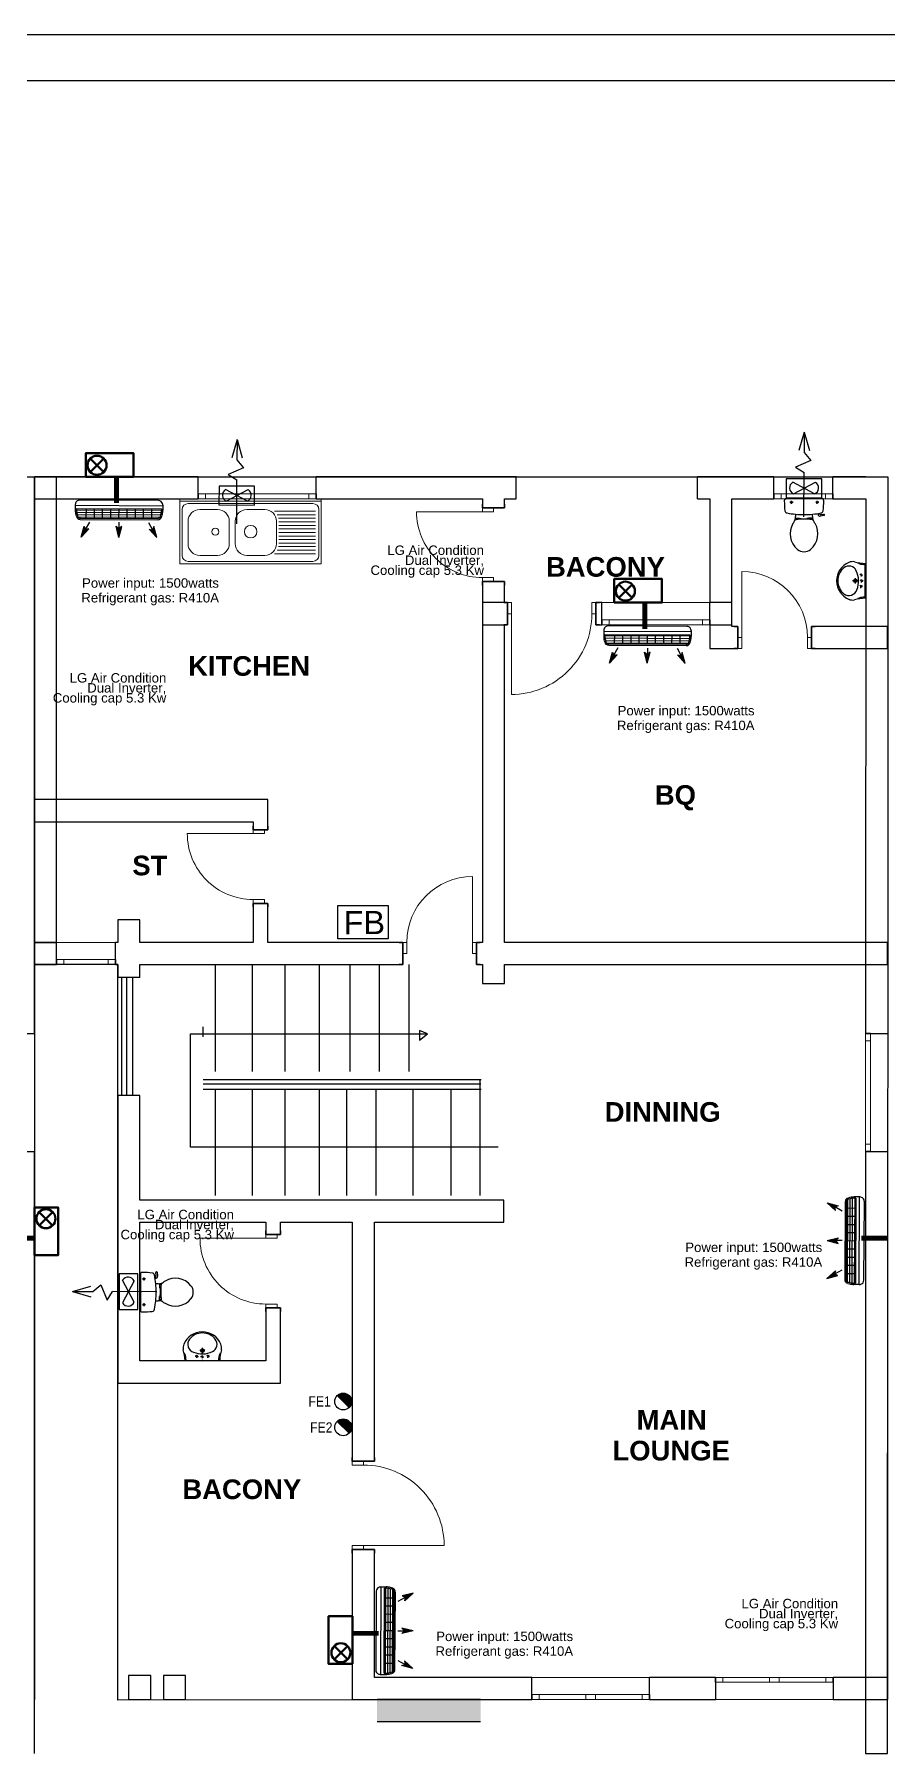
# Model space of a CAD drawing. Header units: inches. Extents: x 23 to 2032867, y 13 to 664695.
# Drawn here: x 621983 to 630670, y 496199 to 513706 of the extents above; entities that cross this region are included whole.
import ezdxf
from ezdxf.enums import TextEntityAlignment as Align

# ---------------------------------------------------------------- set-up
doc = ezdxf.new("R2010")
doc.units = ezdxf.units.IN
doc.header["$MEASUREMENT"] = 0
doc.linetypes.add('DASHED1', pattern=[1, 0.3, -0.4, 0.3])
doc.linetypes.add('Hidden Line', pattern=[391.222223, 282.222223, -109])
for name, color, linetype in [('08-DRAINAGE', 5, 'Continuous'), ('FIRE', 1, 'Continuous'), ('Hvactext', 7, 'Continuous'), ('LIAB', 8, 'Continuous'), ('PLOTYR', 15, 'Continuous')]:
    doc.layers.add(name, color=color, linetype=linetype)
for name, color, linetype, lineweight in [('0Railings', 1, 'Continuous', 18), ('AC', 9, 'Continuous', 15), ('ARCHICAD Doors_Pen_No__27', 7, 'Continuous', 35), ('ARCHICAD Windows_Pen_No__27', 7, 'Continuous', 35), ('BOLD', 7, 'Continuous', 50), ('Building', 8, 'Continuous', 18), ('HWS', 1, 'Continuous', 30), ('new light fittings', 6, 'Continuous', 20), ('SOAK WAWAY', 1, 'Continuous', 30), ('Structural - Bearing_Pen_No__27', 7, 'Continuous', 35)]:
    doc.layers.add(name, color=color, linetype=linetype, lineweight=lineweight)
for name, color, linetype, lineweight, true_color in [('2D Drafting - General_Pen_No__62', 7, 'Continuous', 20, 0xaaaaaa), ('2D Drafting - General_Pen_No__82', 7, 'Continuous', 20, 0xaaaaaa), ('Annotation - Text_Pen_No__86', 7, 'Continuous', 20, 0x5555ff), ('ARCHICAD Doors_Pen_No__23', 7, 'Continuous', 20, 0xff6600), ('ARCHICAD Doors_Pen_No__3', 7, 'Continuous', 18, 0xff6600), ('ARCHICAD Windows_Pen_No__23', 7, 'Continuous', 20, 0xff6600), ('ARCHICAD Windows_Pen_No__3', 7, 'Continuous', 18, 0xff6600), ('Structural - Bearing_Pen_No__160', 7, 'Continuous', 20, 0xb4a35c), ('Structural - Bearing_Pen_No__89', 7, 'Continuous', 20, 0x71cebe)]:
    doc.layers.add(name, color=color, linetype=linetype, lineweight=lineweight, true_color=true_color)
doc.styles.add('Arial', font='arial.ttf', dxfattribs={"height": 250})
doc.styles.add('GENERATED_STYLE_2', font='arialbd.ttf')
doc.styles.get("Standard").update_dxf_attribs({"font": 'arial.ttf'})

# ---------------------------------------------------------------- blocks, each defined once
blk = doc.blocks.new('ac1')
at = {"layer": 'BOLD', "color": 6}
for p, q in [((2309094, -76377), (2308957, -76514)), ((2308957, -76377), (2309094, -76514))]:
    blk.add_line(p, q, dxfattribs=at)
blk.add_lwpolyline([(2309139, -76562), (2308655, -76562), (2308655, -76320), (2309139, -76320)], close=True, dxfattribs=at)
blk.add_circle((2309026, -76445), 96.9, dxfattribs=at)
blk = doc.blocks.new('A$C109E561E')
at = {"layer": 'AC', "linetype": 'Continuous', "lineweight": -2}
for points in [[(111, 143), (73, 5), (170, 110), (125, 100), (125, 100)], [(583, 141), (548, 3), (515, 142), (549, 110), (549, 111)], [(987, 138), (1023, 0), (927, 107), (972, 95), (972, 96)]]:
    blk.add_hatch(color=3, dxfattribs=at).paths.add_polyline_path(points)
at = {"layer": 'AC', "color": 3, "linetype": 'Continuous', "lineweight": -2}
for p, q in [((4, 433), (2, 427)), ((1047, 466), (54, 471)), ((2, 427), (0, 413)), ((0, 413), (0, 345)), ((0, 406), (1100, 401)), ((0, 345), (0, 345)), ((7, 290), (13, 267)), ((16, 365), (15, 345)), ((16, 365), (1085, 360)), ((22, 294), (28, 271)), ((63, 245), (1036, 240)), ((63, 229), (1036, 224)), ((1071, 266), (1077, 289)), ((1085, 360), (1085, 339)), ((1086, 262), (1092, 285)), ((1099, 421), (1097, 428)), ((1100, 408), (1099, 421)), ((1100, 408), (1100, 339)), ((1100, 339), (1100, 339)), ((73, 5), (111, 143)), ((73, 5), (170, 110)), ((111, 143), (126, 100)), ((177, 194), (125, 100)), ((170, 110), (126, 100)), ((548, 2), (515, 142)), ((515, 142), (549, 111)), ((548, 2), (583, 141)), ((549, 192), (549, 111)), ((583, 141), (549, 111)), ((922, 190), (972, 96)), ((1023, 0), (927, 107)), ((927, 107), (972, 95)), ((987, 139), (972, 95)), ((1023, 0), (987, 139))]:
    blk.add_line(p, q, dxfattribs=at)
at = {"layer": 'AC', "color": 8, "linetype": 'Continuous', "lineweight": -2}
for p, q in [((16, 350), (1084, 345)), ((17, 320), (1083, 315)), ((23, 290), (1076, 285)), ((33, 260), (1066, 255)), ((138, 244), (139, 365)), ((241, 244), (242, 364)), ((344, 243), (344, 364)), ((447, 243), (447, 363)), ((549, 242), (550, 363)), ((652, 242), (653, 362)), ((755, 241), (756, 362)), ((858, 241), (859, 361)), ((961, 240), (961, 361))]:
    blk.add_line(p, q, dxfattribs=at)
at = {"layer": 'AC', "color": 3, "linetype": 'Continuous', "lineweight": -2}
for centre, radius, start, end in [((54, 419), 51.4, 89.7096, 164.2846), ((1047, 414), 51.4, 15.1345, 89.7096), ((51, 345), 51.4, 179.7096, 179.7096), ((206, 344), 206, 179.7096, 195.1345), ((63, 281), 51.4, 195.1345, 269.7096), ((206, 344), 190, 179.7096, 195.1345), ((63, 281), 36, 195.1345, 269.7096), ((1036, 276), 36, 269.7096, 344.2846), ((1036, 276), 51.4, 269.7096, 344.2846), ((894, 340), 190, 344.2846, 359.7096), ((894, 340), 206, 344.2846, 359.7096)]:
    blk.add_arc(centre, radius, start, end, dxfattribs=at)
blk = doc.blocks.new('ef1')
at = {"layer": 'new light fittings', "linetype": 'Continuous', "lineweight": 30}
for p, q in [((55922, -239719), (55921, -240170)), ((56029, -239951), (55805, -240069)), ((55813, -239951), (56036, -240069)), ((56008, -240224), (55921, -240170)), ((55852, -240290), (56008, -240224)), ((55920, -240372), (55852, -240290)), ((55919, -240579), (55867, -240392)), ((55919, -240579), (55920, -240372)), ((55919, -240579), (55973, -240392))]:
    blk.add_line(p, q, dxfattribs=at)
blk.add_lwpolyline([(56103, -239913), (55740, -239912), (55740, -240103), (56102, -240104)], close=True, dxfattribs=at)
for centre, start, end in [((55840, -240012), 113.6137, 238.8226), ((56002, -240012), 300.8885, 66.0974)]:
    blk.add_arc(centre, 66.5, start, end, dxfattribs=at)

msp = doc.modelspace()

# ---------------------------------------------------------------- hatches: boundary and pattern name
at = {"layer": 'FIRE', "linetype": 'Continuous'}
for points in [[(625127.52, 499871.504, 0.198912367), (625066.712, 499846.316), (625188.327, 499724.701, 0.668178638)], [(625127.466, 499608.117, 0.198912367), (625066.659, 499582.93), (625188.274, 499461.315, 0.668178638)]]:
    msp.add_hatch(color=7, dxfattribs=at).paths.add_polyline_path(points)
at = {"layer": 'Structural - Bearing_Pen_No__160', "linetype": 'Continuous', "lineweight": 25}
msp.add_hatch(color=8, dxfattribs=at).paths.add_polyline_path([(625471.559, 496526.113), (626525.869, 496526.113), (626525.869, 496751.113), (625471.559, 496751.113)])

# ---------------------------------------------------------------- linework, layer by layer
at = {"layer": '0Railings', "color": 7, "linetype": 'Continuous', "lineweight": 5, "const_width": 50}
for points in [[(622818.317, 508933.189), (622818.317, 509201.189)], [(628198.051, 507651.724), (628198.051, 507919.724)], [(621715.612, 501448.79), (621983.612, 501448.79)], [(630402.63, 501448.79), (630670.63, 501448.79)], [(625488.74, 497424.358), (625220.74, 497424.358)]]:
    msp.add_lwpolyline(points, dxfattribs=at)
at = {"layer": '2D Drafting - General_Pen_No__62', "color": 8, "linetype": 'Continuous', "lineweight": 25}
for p, q in [((623573.265, 502374.947), (623573.265, 503529.266)), ((623573.265, 503529.266), (625987.173, 503529.266)), ((625987.173, 503529.266), (625902.5, 503562.772)), ((625902.5, 503562.772), (625902.5, 503463.699)), ((625902.5, 503463.699), (625987.173, 503529.266)), ((626706.25, 502374.947), (623573.265, 502374.947))]:
    msp.add_line(p, q, dxfattribs=at)
at = {"layer": '2D Drafting - General_Pen_No__82', "color": 8, "linetype": 'Continuous', "lineweight": 25}
for p, q in [((623826.479, 503146.145), (623826.479, 504235.355)), ((623826.479, 503146.145), (623826.479, 504235.355)), ((624202.382, 503146.145), (624202.382, 504235.355)), ((624202.382, 503146.145), (624202.382, 504235.355)), ((624535.396, 503146.145), (624535.396, 504235.355)), ((624535.396, 503146.145), (624535.396, 504235.355)), ((624887.55, 503146.145), (624887.55, 504235.355)), ((624887.55, 503146.145), (624887.55, 504235.355)), ((625198.07, 503146.145), (625198.07, 504235.355)), ((625198.07, 503146.145), (625198.07, 504235.355)), ((625498.07, 503146.145), (625498.07, 504235.355)), ((625498.07, 503146.145), (625498.07, 504235.355)), ((625798.07, 503146.145), (625798.07, 504235.355)), ((625798.07, 503146.145), (625798.07, 504235.355)), ((622869.435, 504098.516), (622869.435, 502905.944)), ((622869.435, 504098.516), (622869.435, 502905.944)), ((622919.889, 504098.516), (622919.889, 502905.944)), ((622919.889, 504098.516), (622919.889, 502905.944)), ((622981.151, 504104.452), (622981.151, 502897.391)), ((622981.151, 504104.452), (622981.151, 502897.391)), ((623701.556, 503499.202), (623701.556, 503599.575)), ((623701.556, 503499.202), (623701.556, 503599.575)), ((623701.556, 503064.355), (626530.205, 503064.355)), ((623701.556, 503064.355), (626530.205, 503064.355)), ((623701.556, 503019.745), (626529.327, 503019.745)), ((623701.556, 503019.745), (626529.327, 503019.745)), ((623701.556, 502963.982), (626530.205, 502963.982)), ((623701.556, 502963.982), (626530.205, 502963.982)), ((623826.479, 501883.711), (623826.479, 502963.982)), ((623826.479, 501883.711), (623826.479, 502963.982)), ((624202.382, 501883.711), (624202.382, 502963.982)), ((624202.382, 501883.711), (624202.382, 502963.982)), ((624535.396, 501883.711), (624535.396, 502963.982)), ((624535.396, 501883.711), (624535.396, 502963.982)), ((624887.55, 501883.711), (624887.55, 502963.982)), ((624887.55, 501883.711), (624887.55, 502963.982)), ((625164.394, 501883.711), (625164.394, 502963.982)), ((625164.394, 501883.711), (625164.394, 502963.982)), ((625464.394, 501883.711), (625464.394, 502963.982)), ((625464.394, 501883.711), (625464.394, 502963.982)), ((625838.187, 501883.711), (625838.187, 502963.982)), ((625838.187, 501883.711), (625838.187, 502963.982)), ((626226.97, 501883.711), (626226.97, 502963.982)), ((626226.97, 501883.711), (626226.97, 502963.982)), ((626516.704, 503064.355), (626516.704, 501883.711)), ((626516.704, 503064.355), (626516.704, 501883.711))]:
    msp.add_line(p, q, dxfattribs=at)
at = {"layer": 'ARCHICAD Doors_Pen_No__23', "color": 8, "linetype": 'Continuous'}
for p, q in [((626544.072, 508884.436), (626544.072, 508844.436)), ((626659.072, 508884.436), (626544.072, 508884.436)), ((626544.072, 508844.436), (626659.072, 508844.436)), ((626659.072, 508844.436), (626659.072, 508884.436)), ((626659.072, 508174.436), (626544.072, 508174.436)), ((626544.072, 508174.436), (626544.072, 508134.436)), ((626544.072, 508134.436), (626659.072, 508134.436)), ((626659.072, 508134.436), (626659.072, 508174.436)), ((626839.101, 507919.649), (626799.101, 507919.649)), ((626799.101, 507919.649), (626799.101, 507804.649)), ((626839.101, 507804.649), (626839.101, 507919.649)), ((627699.101, 507919.649), (627659.101, 507919.649)), ((627659.101, 507919.649), (627659.101, 507804.649)), ((627699.101, 507804.649), (627699.101, 507919.649)), ((626799.101, 507804.649), (626839.101, 507804.649)), ((627659.101, 507804.649), (627699.101, 507804.649)), ((629145.145, 507566.145), (629185.145, 507566.145)), ((629145.145, 507451.145), (629145.145, 507566.145)), ((629185.145, 507566.145), (629185.145, 507451.145)), ((629855.145, 507451.145), (629855.145, 507566.145)), ((629855.145, 507566.145), (629895.145, 507566.145)), ((629895.145, 507566.145), (629895.145, 507451.145)), ((629185.145, 507451.145), (629145.145, 507451.145)), ((629895.145, 507451.145), (629855.145, 507451.145)), ((624209.789, 505607.472), (624209.789, 505567.472)), ((624324.789, 505607.472), (624209.789, 505607.472)), ((624324.789, 505567.472), (624324.789, 505607.472)), ((624209.789, 505567.472), (624324.789, 505567.472)), ((624324.789, 504897.472), (624209.789, 504897.472)), ((624209.789, 504897.472), (624209.789, 504857.472)), ((624324.789, 504857.472), (624324.789, 504897.472)), ((624209.789, 504857.472), (624324.789, 504857.472)), ((625774.111, 504460.355), (625734.111, 504460.355)), ((625734.111, 504460.355), (625734.111, 504345.355)), ((625774.111, 504345.355), (625774.111, 504460.355)), ((626484.111, 504460.355), (626444.111, 504460.355)), ((626444.111, 504460.355), (626444.111, 504345.355)), ((626484.111, 504345.355), (626484.111, 504460.355)), ((625734.111, 504345.355), (625774.111, 504345.355)), ((626444.111, 504345.355), (626484.111, 504345.355)), ((624339.279, 501487.196), (624339.279, 501447.196)), ((624454.279, 501487.196), (624339.279, 501487.196)), ((624339.279, 501447.196), (624454.279, 501447.196)), ((624454.279, 501447.196), (624454.279, 501487.196)), ((624454.279, 500777.196), (624339.279, 500777.196)), ((624339.279, 500777.196), (624339.279, 500737.196)), ((624339.279, 500737.196), (624454.279, 500737.196)), ((624454.279, 500737.196), (624454.279, 500777.196)), ((625219.637, 499177.501), (625219.637, 499137.501)), ((625334.637, 499177.501), (625219.637, 499177.501)), ((625219.637, 499137.501), (625334.637, 499137.501)), ((625334.637, 499137.501), (625334.637, 499177.501)), ((625334.637, 498317.501), (625219.637, 498317.501)), ((625219.637, 498317.501), (625219.637, 498277.501)), ((625219.637, 498277.501), (625334.637, 498277.501)), ((625334.637, 498277.501), (625334.637, 498317.501))]:
    msp.add_line(p, q, dxfattribs=at)
at = {"layer": 'ARCHICAD Doors_Pen_No__27', "color": 8, "linetype": 'Continuous'}
for p, q in [((626544.072, 508884.436), (626544.072, 508921.436)), ((626769.072, 508884.436), (626769.072, 508921.436)), ((626544.072, 508884.436), (626659.072, 508884.436)), ((626659.072, 508884.436), (626769.072, 508884.436)), ((626544.072, 508134.436), (626659.072, 508134.436)), ((626544.072, 508134.436), (626544.072, 508097.436)), ((626659.072, 508134.436), (626769.072, 508134.436)), ((626769.072, 508134.436), (626769.072, 508097.436)), ((626799.101, 507919.649), (626762.101, 507919.649)), ((626799.101, 507919.649), (626799.101, 507804.649)), ((627699.101, 507919.649), (627699.101, 507804.649)), ((627699.101, 507919.649), (627736.101, 507919.649)), ((626799.101, 507694.649), (626762.101, 507694.649)), ((626799.101, 507804.649), (626799.101, 507694.649)), ((627699.101, 507804.649), (627699.101, 507694.649)), ((627699.101, 507694.649), (627736.101, 507694.649)), ((629145.145, 507676.145), (629108.145, 507676.145)), ((629145.145, 507566.145), (629145.145, 507676.145)), ((629145.145, 507451.145), (629145.145, 507566.145)), ((629895.145, 507566.145), (629895.145, 507676.145)), ((629895.145, 507676.145), (629932.145, 507676.145)), ((629895.145, 507451.145), (629895.145, 507566.145)), ((629145.145, 507451.145), (629108.145, 507451.145)), ((629895.145, 507451.145), (629932.145, 507451.145)), ((624209.789, 505607.472), (624209.789, 505644.472)), ((624209.789, 505607.472), (624324.789, 505607.472)), ((624324.789, 505607.472), (624359.789, 505607.472)), ((624359.789, 505607.472), (624359.789, 505644.472)), ((624209.789, 504857.472), (624324.789, 504857.472)), ((624209.789, 504857.472), (624209.789, 504820.472)), ((624324.789, 504857.472), (624359.789, 504857.472)), ((624359.789, 504857.472), (624359.789, 504820.472)), ((625734.111, 504460.355), (625697.111, 504460.355)), ((625734.111, 504460.355), (625734.111, 504345.355)), ((626484.111, 504460.355), (626484.111, 504345.355)), ((626484.111, 504460.355), (626521.111, 504460.355)), ((625734.111, 504235.355), (625697.111, 504235.355)), ((625734.111, 504345.355), (625734.111, 504235.355)), ((626484.111, 504345.355), (626484.111, 504235.355)), ((626484.111, 504235.355), (626521.111, 504235.355)), ((624339.279, 501487.196), (624339.279, 501524.196)), ((624339.279, 501487.196), (624454.279, 501487.196)), ((624454.279, 501487.196), (624489.279, 501487.196)), ((624489.279, 501487.196), (624489.279, 501524.196)), ((624339.279, 500737.196), (624454.279, 500737.196)), ((624339.279, 500737.196), (624339.279, 500700.196)), ((624454.279, 500737.196), (624489.279, 500737.196)), ((624489.279, 500737.196), (624489.279, 500700.196)), ((625219.637, 499177.501), (625219.637, 499214.501)), ((625219.637, 499177.501), (625334.637, 499177.501)), ((625334.637, 499177.501), (625444.637, 499177.501)), ((625444.637, 499177.501), (625444.637, 499214.501)), ((625219.637, 498277.501), (625334.637, 498277.501)), ((625219.637, 498277.501), (625219.637, 498240.501)), ((625334.637, 498277.501), (625444.637, 498277.501)), ((625444.637, 498277.501), (625444.637, 498240.501))]:
    msp.add_line(p, q, dxfattribs=at)
at = {"layer": 'ARCHICAD Doors_Pen_No__3', "color": 8, "linetype": 'Continuous'}
for p, q in [((626544.072, 508844.436), (625874.072, 508844.436)), ((629185.145, 507566.145), (629185.145, 508236.145)), ((626839.101, 507804.649), (626839.101, 506984.649)), ((624209.789, 505567.472), (623539.789, 505567.472)), ((626444.111, 504460.355), (626444.111, 505130.355)), ((624339.279, 501447.196), (623669.279, 501447.196)), ((625334.637, 498317.501), (626154.637, 498317.501))]:
    msp.add_line(p, q, dxfattribs=at)
for centre, major_axis, start_param, end_param in [((626544.072, 508844.436), (473.762, 473.762), 2.35619449, 3.926990817), ((626839.101, 507804.649), (579.828, 579.828), 3.926990817, 5.497787144), ((624209.789, 505567.472), (473.762, 473.762), 2.35619449, 3.926990817), ((626444.111, 504460.355), (-473.762, 473.762), -0.785398163, 0.785398163), ((624339.279, 501447.196), (473.762, 473.762), 2.35619449, 3.926990817), ((625334.637, 498317.501), (-579.828, 579.828), 3.926990817, 5.497787144)]:
    msp.add_ellipse(centre, major_axis=major_axis, ratio=1, start_param=start_param, end_param=end_param, dxfattribs=at)
at = {"layer": 'ARCHICAD Doors_Pen_No__3', "color": 8, "linetype": 'Continuous', "extrusion": (0, 0, -1)}
msp.add_ellipse((629185.145, 507566.145), major_axis=(473.762, 473.762), ratio=1, start_param=-0.785398163, end_param=0.785398163, dxfattribs=at)
at = {"layer": 'ARCHICAD Windows_Pen_No__23', "color": 8, "linetype": 'Continuous'}
for p, q in [((623597.746, 508976.113), (623672.746, 508976.113)), ((623726.772, 509026.113), (623651.772, 509026.113)), ((623651.772, 508976.113), (623726.772, 508976.113)), ((623726.772, 508976.113), (623726.772, 509026.113)), ((624722.746, 508976.113), (624797.746, 508976.113)), ((624851.772, 509026.113), (624776.772, 509026.113)), ((624776.772, 509026.113), (624776.772, 508976.113)), ((624776.772, 508976.113), (624851.772, 508976.113)), ((629512.752, 509026.113), (629587.752, 509026.113)), ((629587.752, 508976.113), (629512.752, 508976.113)), ((629587.752, 509026.113), (629587.752, 508976.113)), ((630037.752, 508976.113), (630037.752, 509026.113)), ((630037.752, 509026.113), (630112.752, 509026.113)), ((630112.752, 508976.113), (630037.752, 508976.113)), ((627761.215, 507744.649), (627836.215, 507744.649)), ((627836.215, 507694.649), (627761.215, 507694.649)), ((627836.215, 507744.649), (627836.215, 507694.649)), ((628786.215, 507694.649), (628786.215, 507744.649)), ((628786.215, 507744.649), (628861.215, 507744.649)), ((628861.215, 507694.649), (628786.215, 507694.649)), ((622208.583, 504285.355), (622283.583, 504285.355)), ((622283.583, 504235.355), (622208.583, 504235.355)), ((622283.583, 504285.355), (622283.583, 504235.355)), ((622733.583, 504235.355), (622733.583, 504285.355)), ((622733.583, 504285.355), (622808.583, 504285.355)), ((622808.583, 504235.355), (622733.583, 504235.355)), ((630445.942, 503531.645), (630445.93, 503456.645)), ((630495.93, 503456.638), (630495.942, 503531.638)), ((630445.93, 503456.645), (630495.93, 503456.638)), ((630445.768, 502406.645), (630445.756, 502331.645)), ((630495.768, 502406.638), (630445.768, 502406.645)), ((630495.756, 502331.638), (630495.768, 502406.638)), ((628916.6, 496976.113), (628991.6, 496976.113)), ((628991.6, 496926.113), (628916.6, 496926.113)), ((628991.6, 496976.113), (628991.6, 496926.113)), ((629466.6, 496926.113), (629466.6, 496976.113)), ((629466.6, 496976.113), (629516.6, 496976.113)), ((629516.6, 496926.113), (629466.6, 496926.113)), ((629516.6, 496976.113), (629566.6, 496976.113)), ((629566.6, 496926.113), (629516.6, 496926.113)), ((629566.6, 496976.113), (629566.6, 496926.113)), ((630041.6, 496926.113), (630041.6, 496976.113)), ((630041.6, 496976.113), (630116.6, 496976.113)), ((630116.6, 496926.113), (630041.6, 496926.113)), ((627046.627, 496801.113), (627121.627, 496801.113)), ((627121.627, 496751.113), (627046.627, 496751.113)), ((627121.627, 496801.113), (627121.627, 496751.113)), ((627596.627, 496751.113), (627596.627, 496801.113)), ((627596.627, 496801.113), (627646.627, 496801.113)), ((627646.627, 496751.113), (627596.627, 496751.113)), ((627646.627, 496801.113), (627696.627, 496801.113)), ((627696.627, 496751.113), (627646.627, 496751.113)), ((627696.627, 496801.113), (627696.627, 496751.113)), ((628171.627, 496751.113), (628171.627, 496801.113)), ((628171.627, 496801.113), (628246.627, 496801.113)), ((628246.627, 496751.113), (628171.627, 496751.113))]:
    msp.add_line(p, q, dxfattribs=at)
at = {"layer": 'ARCHICAD Windows_Pen_No__27', "color": 8, "linetype": 'Continuous'}
for p, q in [((623651.772, 508976.113), (623651.772, 509026.113)), ((624851.772, 508976.113), (624851.772, 509026.113)), ((629512.752, 508976.113), (629512.752, 509026.113)), ((630112.752, 508976.113), (630112.752, 509026.113)), ((627761.215, 507694.649), (627761.215, 507744.649)), ((628861.215, 507694.649), (628861.215, 507744.649)), ((622208.583, 504235.355), (622208.583, 504285.355)), ((622808.583, 504235.355), (622808.583, 504285.355)), ((630445.942, 503531.645), (630495.942, 503531.638)), ((630445.756, 502331.645), (630495.756, 502331.638)), ((628916.6, 496976.113), (628916.6, 496926.113)), ((630116.6, 496976.113), (630116.6, 496926.113)), ((627046.627, 496751.113), (627046.627, 496801.113)), ((628246.627, 496751.113), (628246.627, 496801.113))]:
    msp.add_line(p, q, dxfattribs=at)
at = {"layer": 'ARCHICAD Windows_Pen_No__3', "color": 8, "linetype": 'Continuous'}
for p, q in [((624851.772, 509201.113), (623651.772, 509201.113)), ((630112.752, 509201.113), (629512.752, 509201.113)), ((624797.746, 508976.113), (623597.746, 508976.113)), ((624851.772, 508976.113), (623651.772, 508976.113)), ((623672.746, 508976.113), (624722.746, 508976.113)), ((624776.772, 509026.113), (623726.772, 509026.113)), ((623726.772, 508976.113), (624776.772, 508976.113)), ((630112.752, 508976.113), (629512.752, 508976.113)), ((629587.752, 509026.113), (630037.752, 509026.113)), ((630037.752, 508976.113), (629587.752, 508976.113)), ((628861.215, 507919.649), (627761.215, 507919.649)), ((628861.215, 507694.649), (627761.215, 507694.649)), ((627836.215, 507744.649), (628786.215, 507744.649)), ((628786.215, 507694.649), (627836.215, 507694.649)), ((622808.583, 504460.355), (622208.583, 504460.355)), ((622808.583, 504235.355), (622208.583, 504235.355)), ((622283.583, 504285.355), (622733.583, 504285.355)), ((622733.583, 504235.355), (622283.583, 504235.355)), ((621983.738, 502331.61), (621983.924, 503531.61)), ((630445.756, 502331.645), (630445.942, 503531.645)), ((630445.93, 503456.645), (630445.768, 502406.645)), ((630495.768, 502406.638), (630495.93, 503456.638)), ((628246.627, 496976.113), (627046.627, 496976.113)), ((628916.6, 496976.113), (630116.6, 496976.113)), ((628991.6, 496976.113), (629466.6, 496976.113)), ((629466.6, 496926.113), (628991.6, 496926.113)), ((629566.6, 496976.113), (630041.6, 496976.113)), ((630041.6, 496926.113), (629566.6, 496926.113)), ((628246.627, 496751.113), (627046.627, 496751.113)), ((627121.627, 496801.113), (627596.627, 496801.113)), ((627596.627, 496751.113), (627121.627, 496751.113)), ((627696.627, 496801.113), (628171.627, 496801.113)), ((628171.627, 496751.113), (627696.627, 496751.113)), ((628916.6, 496751.113), (630116.6, 496751.113))]:
    msp.add_line(p, q, dxfattribs=at)
at = {"layer": 'Building', "color": 8, "linetype": 'Continuous'}
for p, q in [((622818.317, 509136.644), (622818.317, 508961.644)), ((623463.712, 508976.113), (624663.712, 508976.113)), ((623538.712, 508976.113), (623463.712, 508976.113)), ((623938.712, 508976.113), (623463.712, 508976.113)), ((628198.051, 507855.18), (628198.051, 507680.18))]:
    msp.add_line(p, q, dxfattribs=at)
at = {"layer": 'Building', "color": 8, "linetype": 'Continuous', "lineweight": 20}
for p, q in [((623523.712, 508976.113), (623463.712, 508976.113)), ((623583.712, 508976.113), (623523.712, 508976.113)), ((624063.712, 508976.113), (623583.712, 508976.113))]:
    msp.add_line(p, q, dxfattribs=at)
at = {"layer": 'Building', "color": 8, "lineweight": 20}
for p, q in [((624903.712, 508976.113), (623463.712, 508976.113)), ((623463.712, 508976.113), (623463.712, 508316.113)), ((624903.712, 508952.113), (623463.712, 508952.113)), ((624819.712, 508928.113), (623547.712, 508928.113)), ((624903.712, 508316.113), (624903.712, 508976.113)), ((623487.712, 508868.113), (623487.712, 508400.113)), ((623547.712, 508748.113), (623547.712, 508520.113)), ((623847.712, 508868.113), (623667.712, 508868.113)), ((623967.712, 508748.113), (623967.712, 508520.113)), ((624027.712, 508748.113), (624027.712, 508520.113)), ((624327.712, 508868.113), (624147.712, 508868.113)), ((624429.358, 508850.113), (624843.712, 508850.113)), ((624447.712, 508748.113), (624447.712, 508520.113)), ((624455.696, 508814.113), (624843.712, 508814.113)), ((624468.552, 508778.113), (624843.712, 508778.113)), ((624471.712, 508742.113), (624843.712, 508742.113)), ((624879.712, 508400.113), (624879.712, 508868.113)), ((624471.712, 508706.113), (624843.712, 508706.113)), ((624471.712, 508670.113), (624843.712, 508670.113)), ((624471.712, 508634.113), (624843.712, 508634.113)), ((624471.712, 508598.113), (624843.712, 508598.113)), ((623667.712, 508400.113), (623847.712, 508400.113)), ((624147.712, 508400.113), (624327.712, 508400.113)), ((624429.358, 508418.113), (624843.712, 508418.113)), ((624455.696, 508454.113), (624843.712, 508454.113)), ((624468.552, 508490.113), (624843.712, 508490.113)), ((624471.712, 508562.113), (624843.712, 508562.113)), ((624471.712, 508526.113), (624843.712, 508526.113)), ((623463.712, 508316.113), (624903.712, 508316.113)), ((623547.712, 508340.113), (624819.712, 508340.113))]:
    msp.add_line(p, q, dxfattribs=at)
at = {"layer": 'Building', "linetype": 'Continuous', "lineweight": 30, "ltscale": 1000}
for p, q in [((630012.476, 508976.113), (629625.696, 508976.113)), ((629732.682, 508820.373), (629732.682, 508796.589)), ((629740.456, 508764.562), (629740.456, 508781.244)), ((629740.456, 508781.244), (629774.54, 508781.244)), ((629766.748, 508781.244), (629766.748, 508767.215)), ((629774.54, 508781.244), (629774.54, 508767.814)), ((629774.54, 508777.117), (629791.542, 508777.117)), ((629791.542, 508777.117), (629791.542, 508773.377)), ((629791.542, 508773.377), (629846.629, 508773.377)), ((629846.629, 508777.117), (629846.629, 508773.377)), ((629863.631, 508777.117), (629846.629, 508777.117)), ((629863.631, 508781.244), (629863.631, 508768.671)), ((629897.716, 508781.244), (629863.631, 508781.244)), ((629871.423, 508781.244), (629871.423, 508768.222)), ((629897.716, 508766.08), (629897.716, 508781.244)), ((629905.489, 508796.589), (629905.489, 508820.373)), ((629958.213, 508826.781), (629961.431, 508815.501)), ((629960.615, 508818.364), (629983.1, 508823.533)), ((629983.288, 508822.642), (629981.611, 508830.605)), ((630023.438, 508807.601), (629983.036, 508801.579)), ((629991.892, 508816.516), (630020.997, 508820.206)), ((630025.237, 508817.397), (630026.614, 508812.512)), ((630442.097, 508307.554), (630419.749, 508309.429)), ((630442.097, 508307.554, -1683.122), (630419.749, 508309.429, -1683.122)), ((630442.097, 507965.895), (630442.097, 508317.668)), ((630442.097, 507965.895, -1683.122), (630442.097, 508317.668, -1683.122)), ((630442.097, 507976.009), (630419.749, 507974.134)), ((630442.097, 507976.009, -1683.122), (630419.749, 507974.134, -1683.122)), ((623063.388, 501091.388), (623063.388, 500704.608)), ((623216.86, 501062.2), (623208.896, 501060.524)), ((623212.72, 501037.125), (623224, 501040.344)), ((623221.138, 501039.527), (623215.968, 501062.013)), ((623222.985, 501070.805), (623219.296, 501099.91)), ((623222.104, 501104.15), (623226.989, 501105.527)), ((623231.9, 501102.351), (623237.922, 501061.949)), ((623242.912, 500984.402), (623219.128, 500984.402)), ((623258.257, 500976.628), (623258.257, 500942.544)), ((623273.421, 500976.628), (623258.257, 500976.628)), ((623258.257, 500950.336), (623271.279, 500950.336)), ((623258.257, 500942.544), (623270.83, 500942.544)), ((623262.385, 500942.544), (623262.385, 500925.542)), ((623262.385, 500925.542), (623266.124, 500925.542)), ((623262.385, 500853.453), (623262.385, 500870.455)), ((623262.385, 500870.455), (623266.124, 500870.455)), ((623266.124, 500870.455), (623266.124, 500925.542)), ((623219.128, 500811.595), (623242.912, 500811.595)), ((623258.257, 500819.369), (623258.257, 500853.453)), ((623258.257, 500853.453), (623271.687, 500853.453)), ((623258.257, 500845.66), (623272.286, 500845.66)), ((623274.939, 500819.369), (623258.257, 500819.369)), ((623517.72, 500202.513), (623869.493, 500202.513)), ((623517.72, 500202.513, -1683.122), (623869.493, 500202.513, -1683.122)), ((623527.834, 500202.513), (623525.958, 500224.86)), ((623527.834, 500202.513, -1683.122), (623525.958, 500224.86, -1683.122)), ((623859.379, 500202.513), (623861.254, 500224.86)), ((623859.379, 500202.513, -1683.122), (623861.254, 500224.86, -1683.122))]:
    msp.add_line(p, q, dxfattribs=at)
at = {"layer": 'Building', "linetype": 'Continuous', "lineweight": 30, "ltscale": 50}
for p, q in [((629708.081, 508941.048), (629676.063, 508941.048)), ((629692.072, 508925.039), (629692.072, 508957.057)), ((629969.763, 508941.048), (629938.02, 508941.048)), ((629953.891, 508925.177), (629953.891, 508956.92)), ((630368.479, 508141.781), (630314.279, 508141.781)), ((630368.479, 508141.781, -1683.122), (630314.279, 508141.781, -1683.122)), ((630341.215, 508168.13), (630341.215, 508115.433)), ((630341.215, 508168.13, -1683.122), (630341.215, 508115.433, -1683.122)), ((623098.453, 501048.676), (623098.453, 501016.932)), ((623114.324, 501032.804), (623082.581, 501032.804)), ((623114.462, 500770.985), (623082.444, 500770.985)), ((623098.453, 500786.994), (623098.453, 500754.976)), ((623719.955, 500303.395), (623667.257, 500303.395)), ((623719.955, 500303.395, -1683.122), (623667.257, 500303.395, -1683.122)), ((623693.606, 500276.13), (623693.606, 500330.331)), ((623693.606, 500276.13, -1683.122), (623693.606, 500330.331, -1683.122))]:
    msp.add_line(p, q, dxfattribs=at)
at = {"layer": 'Building', "linetype": 'DASHED1', "lineweight": 30, "ltscale": 50}
for p, q in [((630398.412, 508215.576), (630398.412, 508180.195)), ((630398.412, 508215.576, -1683.122), (630398.412, 508180.195, -1683.122)), ((630415.454, 508197.886), (630380.53, 508197.886)), ((630415.454, 508197.886, -1683.122), (630380.53, 508197.886, -1683.122)), ((630415.454, 508085.677), (630380.53, 508085.677)), ((630415.454, 508085.677, -1683.122), (630380.53, 508085.677, -1683.122)), ((630419.866, 508141.781), (630384.942, 508141.781)), ((630419.866, 508141.781, -1683.122), (630384.942, 508141.781, -1683.122)), ((630398.412, 508067.987), (630398.412, 508103.367)), ((630398.412, 508067.987, -1683.122), (630398.412, 508103.367, -1683.122)), ((630402.824, 508124.091), (630402.824, 508159.472)), ((630402.824, 508124.091, -1683.122), (630402.824, 508159.472, -1683.122)), ((623619.812, 500246.198), (623655.192, 500246.198)), ((623619.812, 500246.198, -1683.122), (623655.192, 500246.198, -1683.122)), ((623637.502, 500229.155), (623637.502, 500264.08)), ((623637.502, 500229.155, -1683.122), (623637.502, 500264.08, -1683.122)), ((623675.916, 500241.786), (623711.297, 500241.786)), ((623675.916, 500241.786, -1683.122), (623711.297, 500241.786, -1683.122)), ((623693.606, 500224.743), (623693.606, 500259.668)), ((623693.606, 500224.743, -1683.122), (623693.606, 500259.668, -1683.122)), ((623767.401, 500246.198), (623732.02, 500246.198)), ((623767.401, 500246.198, -1683.122), (623732.02, 500246.198, -1683.122)), ((623749.71, 500229.155), (623749.71, 500264.08)), ((623749.71, 500229.155, -1683.122), (623749.71, 500264.08, -1683.122))]:
    msp.add_line(p, q, dxfattribs=at)
at = {"layer": 'Building', "linetype": 'Continuous', "lineweight": 30, "ltscale": 200}
for p, q in [((630437.536, 508146.342), (630446.657, 508146.342)), ((630446.657, 508146.342), (630437.536, 508137.221)), ((630446.657, 508137.221), (630437.536, 508146.342)), ((630437.536, 508146.342, -1683.122), (630446.657, 508146.342, -1683.122)), ((630446.657, 508146.342, -1683.122), (630437.536, 508137.221, -1683.122)), ((630446.657, 508137.221, -1683.122), (630437.536, 508146.342, -1683.122)), ((630437.536, 508137.221), (630446.657, 508137.221)), ((630437.536, 508137.221, -1683.122), (630446.657, 508137.221, -1683.122)), ((623698.167, 500197.953), (623689.046, 500207.073)), ((623689.046, 500207.073), (623689.046, 500197.953)), ((623689.046, 500197.953), (623698.167, 500207.073)), ((623698.167, 500197.953, -1683.122), (623689.046, 500207.073, -1683.122)), ((623689.046, 500207.073, -1683.122), (623689.046, 500197.953, -1683.122)), ((623689.046, 500197.953, -1683.122), (623698.167, 500207.073, -1683.122)), ((623698.167, 500207.073), (623698.167, 500197.953)), ((623698.167, 500207.073, -1683.122), (623698.167, 500197.953, -1683.122))]:
    msp.add_line(p, q, dxfattribs=at)
at = {"layer": 'Building', "linetype": 'Continuous', "ltscale": 200}
for p, q in [((623057.054, 500891.665), (623069.721, 500904.332)), ((623069.721, 500904.332), (623057.054, 500904.332)), ((623057.054, 500904.332), (623069.721, 500891.665)), ((623069.721, 500891.665), (623057.054, 500891.665))]:
    msp.add_line(p, q, dxfattribs=at)
at = {"layer": 'Building', "linetype": 'Continuous', "lineweight": 30, "ltscale": 50}
for centre in [(629692.072, 508941.048), (629953.891, 508941.048), (623098.453, 501032.804), (623098.453, 500770.985)]:
    msp.add_circle(centre, 9.351, dxfattribs=at)
at = {"layer": 'Building', "color": 8, "lineweight": 20}
for centre, radius in [((623825.18, 508642.147), 36.346), ((624185.045, 508642.147), 63.881)]:
    msp.add_circle(centre, radius, dxfattribs=at)
at = {"layer": 'Building', "linetype": 'Continuous', "lineweight": 30, "ltscale": 1000}
for centre, radius in [((630341.215, 508141.781), 18.608), ((630341.215, 508141.781, -1683.122), 18.608), ((630341.215, 508141.781), 10.99), ((630341.215, 508141.781, -1683.122), 10.99), ((623693.606, 500303.395), 18.608), ((623693.606, 500303.395, -1683.122), 18.608), ((623693.606, 500303.395), 10.99), ((623693.606, 500303.395, -1683.122), 10.99)]:
    msp.add_circle(centre, radius, dxfattribs=at)
at = {"layer": 'Building', "linetype": 'DASHED1', "lineweight": 30, "ltscale": 50}
for centre in [(630398.412, 508197.886), (630398.412, 508197.886, -1683.122), (630398.412, 508085.677), (630398.412, 508085.677, -1683.122), (630402.824, 508141.781), (630402.824, 508141.781, -1683.122), (623637.502, 500246.198), (623637.502, 500246.198, -1683.122), (623693.606, 500241.786), (623693.606, 500241.786, -1683.122), (623749.71, 500246.198), (623749.71, 500246.198, -1683.122)]:
    msp.add_circle(centre, 9.504, dxfattribs=at)
at = {"layer": 'Building', "color": 8, "lineweight": 20}
for centre, radius, start, end in [((623547.712, 508868.113), 60, 90, 180), ((624819.712, 508868.113), 60, 0, 90), ((623667.712, 508748.113), 120, 90, 180), ((623847.712, 508748.113), 120, 0, 90), ((624147.712, 508748.113), 120, 90, 180), ((624327.712, 508748.113), 120, 0, 90), ((623547.712, 508400.113), 60, 180, 270), ((623667.712, 508520.113), 120, 180, 270), ((623847.712, 508520.113), 120, 270, 0), ((624147.712, 508520.113), 120, 180, 270), ((624327.712, 508520.113), 120, 270, 0), ((624819.712, 508400.113), 60, 270, 0)]:
    msp.add_arc(centre, radius, start, end, dxfattribs=at)
at = {"layer": 'Building', "linetype": 'Continuous', "lineweight": 30, "ltscale": 1000}
for centre, radius, start, end in [((629652.261, 508955.186), 33.819, 141.7697938, 181.0191617), ((630514.554, 508954.584), 896.106, 180.0000019, 186.330877), ((629985.91, 508955.186), 33.819, 358.9808265, 38.2302081), ((629123.617, 508954.584), 896.106, 353.6508475, 0), ((629650.244, 508858.692), 26.494, 186.330877, 259.2903908), ((629819.086, 509751.44), 935.068, 259.2903908, 264.6980974), ((630006.881, 508545.299), 350.65, 146.1570702, 148.9077103), ((629632.116, 508796.589), 100.566, 326.1570684, 0), ((629740.771, 508748.903), 15.584, 96.9358105, 142.5800181), ((629819.266, 509749.5), 933.119, 264.6980974, 275.3019114), ((629826.009, 508048.205), 721.447, 84.3005444, 96.9358206), ((629896.109, 508750.579), 15.584, 37.7817379, 84.3005444), ((630006.055, 508796.589), 100.566, 180.0000019, 213.8429404), ((629819.086, 509751.44), 935.068, 275.3019114, 280.7270761), ((629631.29, 508545.299), 350.65, 31.0923054, 33.8429316), ((629980.164, 508820.847), 19.481, 195.9271971, 278.4778948), ((629990.913, 508824.247), 7.792, 191.8886154, 277.22379), ((629988.269, 508858.375), 26.118, 280.7270761, 353.6508475), ((630021.487, 508816.34), 3.896, 15.7397884, 97.2238087), ((630022.864, 508811.455), 3.896, 278.4778948, 15.7397884), ((629881.785, 508620.739), 204.567, 148.9077103, 230.8791806), ((629756.386, 508620.739), 204.567, 309.1208282, 31.0923054), ((629819.086, 508543.645), 105.195, 230.8791806, 309.1208282), ((630353.343, 508141.786), 203.147, 112.4424723, 248.1531127), ((630353.343, 508141.786, -1683.122), 203.147, 112.4424723, 248.1531127), ((630330.225, 508141.781), 168.347, 128.53754, 231.4625075), ((630330.225, 508141.781, -1683.122), 168.347, 128.53754, 231.4625075), ((630276.84, 508208.806), 82.661, 25.2174734, 128.537704), ((630276.84, 508208.806, -1683.122), 82.661, 25.2174734, 128.537704), ((630315.536, 508233.548), 103.901, 80.4525984, 112.4906661), ((630315.536, 508233.548, -1683.122), 103.901, 80.4525984, 112.4906661), ((630483.583, 508899.918), 583.726, 255.0270052, 265.9244355), ((630483.583, 508899.918, -1683.122), 583.726, 255.0270052, 265.9244355), ((630136.864, 508141.428), 238.006, 337.8276538, 25.5349405), ((630136.864, 508141.428, -1683.122), 238.006, 337.8276538, 25.5349405), ((630419.749, 508413.331), 103.901, 239.9007316, 270.0000094), ((630419.749, 508413.331, -1683.122), 103.901, 239.9007316, 270.0000094), ((630277.192, 508075.713), 83.628, 231.6817737, 343.2461383), ((630277.192, 508075.713, -1683.122), 83.628, 231.6817737, 343.2461383), ((630326.105, 508067.52), 124.156, 245.8931025, 246.0931451), ((630326.105, 508067.52, -1683.122), 124.156, 245.8931025, 246.0931451), ((630315.536, 508050.014), 103.901, 247.5093438, 279.5474663), ((630315.536, 508050.014, -1683.122), 103.901, 247.5093438, 279.5474663), ((630483.583, 507383.645), 583.726, 94.075602, 104.9730049), ((630483.583, 507383.645, -1683.122), 583.726, 94.075602, 104.9730049), ((630419.749, 507870.232), 103.901, 90.0000006, 120.0992783), ((630419.749, 507870.232, -1683.122), 103.901, 90.0000006, 120.0992783), ((623084.315, 501064.823), 33.819, 88.9808265, 128.2302081), ((623084.917, 500202.53), 896.106, 83.6508475, 90), ((623181.126, 501067.182), 26.118, 10.7270761, 83.6508475), ((622288.061, 500897.998), 935.068, 5.3019114, 10.7270761), ((623215.254, 501069.825), 7.792, 281.8886154, 7.22379), ((623223.161, 501100.4), 3.896, 105.7397884, 187.2238087), ((623218.654, 501059.077), 19.481, 285.9271971, 8.4778948), ((623228.046, 501101.777), 3.896, 8.4778948, 105.7397884), ((623418.762, 500835.299), 204.567, 39.1208282, 121.0923054), ((622290.001, 500898.178), 933.119, 354.6980974, 5.3019114), ((623242.912, 501084.968), 100.566, 270.0000019, 303.8429404), ((623991.296, 500904.922), 721.447, 174.3005444, 186.9358206), ((623288.922, 500975.022), 15.584, 127.7817379, 174.3005444), ((623494.202, 500710.202), 350.65, 121.0923054, 123.8429316), ((623495.856, 500897.998), 105.195, 320.8791806, 39.1208282), ((623084.315, 500731.174), 33.819, 231.7697938, 271.0191617), ((623084.917, 501593.467), 896.106, 270.0000019, 276.330877), ((623180.809, 500729.157), 26.494, 276.330877, 349.2903908), ((622288.061, 500897.998), 935.068, 349.2903908, 354.6980974), ((623242.912, 500711.029), 100.566, 56.1570684, 90), ((623290.599, 500819.684), 15.584, 186.9358105, 232.5800181), ((623494.202, 501085.794), 350.65, 236.1570702, 238.9077103), ((623418.762, 500960.698), 204.567, 238.9077103, 320.8791806), ((623601.839, 500329.073), 103.901, 157.5093438, 189.5474663), ((623601.839, 500329.073, -1683.122), 103.901, 157.5093438, 189.5474663), ((623693.611, 500291.267), 203.147, 22.4424723, 158.1531127), ((623693.611, 500291.267, -1683.122), 203.147, 22.4424723, 158.1531127), ((623619.345, 500318.505), 124.156, 155.8931025, 156.0931451), ((623619.345, 500318.505, -1683.122), 124.156, 155.8931025, 156.0931451), ((623627.538, 500367.418), 83.628, 141.6817737, 253.2461383), ((623627.538, 500367.418, -1683.122), 83.628, 141.6817737, 253.2461383), ((623693.606, 500314.385), 168.347, 38.53754, 141.4625075), ((623693.606, 500314.385, -1683.122), 168.347, 38.53754, 141.4625075), ((623760.63, 500367.77), 82.661, 295.2174734, 38.537704), ((623760.63, 500367.77, -1683.122), 82.661, 295.2174734, 38.537704), ((623785.373, 500329.073), 103.901, 350.4525984, 22.4906661), ((623785.373, 500329.073, -1683.122), 103.901, 350.4525984, 22.4906661), ((622935.47, 500161.026), 583.726, 4.075602, 14.9730049), ((622935.47, 500161.026, -1683.122), 583.726, 4.075602, 14.9730049), ((623422.057, 500224.86), 103.901, 0.0000006, 30.0992783), ((623422.057, 500224.86, -1683.122), 103.901, 0.0000006, 30.0992783), ((623693.253, 500507.745), 238.006, 247.8276538, 295.5349405), ((623693.253, 500507.745, -1683.122), 238.006, 247.8276538, 295.5349405), ((623965.156, 500224.86), 103.901, 149.9007316, 180.0000094), ((623965.156, 500224.86, -1683.122), 103.901, 149.9007316, 180.0000094), ((624451.742, 500161.026), 583.726, 165.0270052, 175.9244355), ((624451.742, 500161.026, -1683.122), 583.726, 165.0270052, 175.9244355)]:
    msp.add_arc(centre, radius, start, end, dxfattribs=at)
at = {"layer": 'FIRE'}
for p, q in [((625188.293, 499724.667), (625066.64, 499846.244)), ((625188.24, 499461.281), (625066.586, 499582.858))]:
    msp.add_line(p, q, dxfattribs=at)
for centre in [(625127.466, 499785.455), (625127.466, 499522.122)]:
    msp.add_circle(centre, 85.995, dxfattribs=at)
at = {"layer": 'HWS'}
msp.add_lwpolyline([(625071.605, 504835.267), (625584.105, 504835.267), (625584.105, 504495.767), (625071.605, 504495.767)], close=True, dxfattribs=at)
at = {"layer": 'LIAB', "color": 7, "linetype": 'Continuous', "ltscale": 256.031999}
msp.add_line((612178.812, 513236.592), (649608.926, 513236.592), dxfattribs=at)
at = {"layer": 'PLOTYR', "color": 1, "linetype": 'Continuous', "ltscale": 250}
msp.add_line((611585.778, 513706.014), (650078.348, 513706.014), dxfattribs=at)
at = {"layer": 'Structural - Bearing_Pen_No__27', "color": 8, "linetype": 'Continuous', "lineweight": 25}
for p, q in [((622209.804, 509201.067), (621984.804, 509201.113)), ((623651.772, 509201.113), (621984.804, 509201.113)), ((622208.583, 504460.297), (622209.804, 509201.067)), ((623651.772, 509026.113), (623651.772, 509201.113)), ((624851.772, 509026.113), (624851.772, 509201.113)), ((626544.072, 509201.113), (624851.772, 509201.113)), ((626887.256, 509201.113), (626544.072, 509201.113)), ((626887.256, 508976.113), (626887.256, 509201.113)), ((628734.526, 508976.113), (628734.526, 509201.113)), ((629512.752, 509201.113), (628734.526, 509201.113)), ((629512.752, 509026.113), (629512.752, 509201.113)), ((630112.752, 509026.113), (630112.752, 509201.113)), ((630446.822, 509201.113), (630112.752, 509201.113)), ((621984.746, 508976.113), (621983.583, 504460.355)), ((621983.924, 503531.61), (621984.769, 508976.113)), ((621984.804, 508976.113), (623651.772, 508976.113)), ((623651.772, 508976.113), (623651.772, 509026.113)), ((624851.772, 508976.113), (624851.772, 509026.113)), ((624851.772, 508976.113), (626544.072, 508976.113)), ((626544.072, 508976.113), (626544.072, 508884.436)), ((626544.072, 508884.436), (626544.072, 508921.436)), ((626769.072, 508884.436), (626769.072, 508976.113)), ((626769.072, 508976.113), (626887.256, 508976.113)), ((626769.072, 508884.436), (626769.072, 508921.436)), ((628734.526, 508976.113), (628859.998, 508976.113)), ((628859.998, 508976.113), (628859.998, 507919.649)), ((629084.998, 508976.113), (629512.752, 508976.113)), ((629084.998, 507676.145), (629084.998, 508976.113)), ((629512.752, 508976.113), (629512.752, 509026.113)), ((630112.752, 508976.113), (630112.752, 509026.113)), ((630112.752, 508976.113), (630446.787, 508976.113)), ((630446.787, 508976.113), (630445.942, 503531.645)), ((626544.072, 508884.436), (626659.072, 508884.436)), ((626659.072, 508884.436), (626769.072, 508884.436)), ((626544.072, 508134.436), (626544.072, 508097.436)), ((626544.072, 508134.436), (626659.072, 508134.436)), ((626544.072, 508134.436), (626544.072, 504460.355)), ((626659.072, 508134.436), (626769.072, 508134.436)), ((626769.072, 508134.436), (626769.072, 508097.436)), ((626769.072, 507919.649), (626769.072, 508134.436)), ((626769.072, 507919.649), (626544.072, 507919.649)), ((626799.101, 507919.649), (626762.101, 507919.649)), ((626799.101, 507919.649), (626769.072, 507919.649)), ((626799.101, 507919.649), (626799.101, 507804.649)), ((627699.101, 507919.649), (627736.101, 507919.649)), ((627699.101, 507919.649), (627699.101, 507804.649)), ((627761.215, 507919.649), (627699.101, 507919.649)), ((627761.215, 507744.649), (627761.215, 507919.649)), ((629084.998, 507919.649), (628859.998, 507919.649)), ((628861.215, 507744.649), (628861.215, 507919.649)), ((626544.072, 507694.649), (626769.072, 507694.649)), ((626799.101, 507694.649), (626762.101, 507694.649)), ((626769.072, 504460.355), (626769.072, 507694.649)), ((626769.072, 507694.649), (626799.101, 507694.649)), ((626799.101, 507804.649), (626799.101, 507694.649)), ((627699.101, 507804.649), (627699.101, 507694.649)), ((627699.101, 507694.649), (627736.101, 507694.649)), ((627699.101, 507694.649), (627761.215, 507694.649)), ((627761.215, 507694.649), (627761.215, 507744.649)), ((628859.998, 507694.649), (629084.998, 507694.649)), ((628859.998, 507694.649), (628859.998, 507451.145)), ((628861.215, 507694.649), (628861.215, 507744.649)), ((629145.145, 507676.145), (629084.998, 507676.145)), ((629145.145, 507676.145), (629108.145, 507676.145)), ((629145.145, 507566.145), (629145.145, 507676.145)), ((629145.145, 507451.145), (629145.145, 507566.145)), ((629895.145, 507676.145), (629932.145, 507676.145)), ((629895.145, 507566.145), (629895.145, 507676.145)), ((630669.804, 507676.145), (629895.145, 507676.145)), ((629895.145, 507451.145), (629895.145, 507566.145)), ((630669.804, 507451.145), (630669.804, 507676.145)), ((628859.998, 507451.145), (629145.145, 507451.145)), ((629145.145, 507451.145), (629108.145, 507451.145)), ((629895.145, 507451.145), (629932.145, 507451.145)), ((629895.145, 507451.145), (630669.804, 507451.145)), ((621984.804, 505913.613), (621984.804, 505688.613)), ((624359.789, 505913.613), (621984.804, 505913.613)), ((624359.789, 505607.472), (624359.789, 505913.613)), ((621984.804, 505688.613), (624209.789, 505688.613)), ((624209.789, 505688.613), (624209.789, 505607.472)), ((624209.789, 505607.472), (624209.789, 505644.472)), ((624209.789, 505607.472), (624324.789, 505607.472)), ((624324.789, 505607.472), (624359.789, 505607.472)), ((624359.789, 505607.472), (624359.789, 505644.472)), ((624209.789, 504857.472), (624209.789, 504820.472)), ((624209.789, 504857.472), (624324.789, 504857.472)), ((624209.789, 504857.472), (624209.789, 504460.355)), ((624324.789, 504857.472), (624359.789, 504857.472)), ((624359.789, 504857.472), (624359.789, 504820.472)), ((624359.789, 504460.355), (624359.789, 504857.472)), ((622832.054, 504688.786), (622832.054, 504460.355)), ((623057.054, 504688.786), (622832.054, 504688.786)), ((623057.054, 504460.355), (623057.054, 504688.786)), ((621983.583, 504460.355), (621983.583, 504235.355)), ((622208.583, 504460.355), (621983.583, 504460.355)), ((621983.583, 504460.355), (622208.583, 504460.297)), ((622208.583, 504285.355), (622208.583, 504460.355)), ((622808.583, 504285.355), (622808.583, 504460.355)), ((622832.054, 504460.355), (622808.583, 504460.355)), ((624209.789, 504460.355), (623057.054, 504460.355)), ((625734.111, 504460.355), (624359.789, 504460.355)), ((625734.111, 504460.355), (625697.111, 504460.355)), ((625734.111, 504460.355), (625734.111, 504345.355)), ((626484.111, 504460.355), (626521.111, 504460.355)), ((626484.111, 504460.355), (626484.111, 504345.355)), ((626544.072, 504460.355), (626484.111, 504460.355)), ((630669.804, 504460.355), (626769.072, 504460.355)), ((630669.804, 504235.355), (630669.804, 504460.355)), ((621983.583, 504235.355), (622208.583, 504235.355)), ((622208.583, 504235.355), (622208.583, 504285.355)), ((622808.583, 504235.355), (622808.583, 504285.355)), ((622808.583, 504235.355), (622832.054, 504235.355)), ((622832.054, 504235.355), (622832.054, 504100.922)), ((623057.054, 504235.355), (625734.111, 504235.355)), ((623057.054, 504100.922), (623057.054, 504235.355)), ((625734.111, 504235.355), (625697.111, 504235.355)), ((625734.111, 504345.355), (625734.111, 504235.355)), ((626484.111, 504345.355), (626484.111, 504235.355)), ((626484.111, 504235.355), (626521.111, 504235.355)), ((626484.111, 504235.355), (626544.072, 504235.355)), ((626544.072, 504235.355), (626544.072, 504041.125)), ((626769.072, 504235.355), (630669.804, 504235.355)), ((626769.072, 504041.125), (626769.072, 504235.355)), ((623057.054, 504100.922), (622832.054, 504100.922)), ((626544.072, 504041.125), (626769.072, 504041.125)), ((621808.924, 503531.638), (621983.924, 503531.61)), ((630445.942, 503531.645), (630495.942, 503531.638)), ((630495.942, 503531.638), (630670.942, 503531.61)), ((623057.054, 502900.922), (622832.054, 502900.922)), ((622832.054, 502900.922), (622832.054, 499972.953)), ((623057.054, 501835.711), (623057.054, 502900.922)), ((621808.738, 502331.638), (621983.738, 502331.61)), ((621982.786, 496199.484), (621983.738, 502331.61)), ((630445.756, 502331.645), (630444.804, 496199.519)), ((630445.756, 502331.645), (630495.756, 502331.638)), ((630495.756, 502331.638), (630670.756, 502331.61)), ((630669.804, 496199.484), (630670.756, 502331.61)), ((626762.8, 501835.711), (623057.054, 501835.711)), ((626762.8, 501610.711), (626762.8, 501835.711)), ((623057.054, 501610.711), (624339.279, 501610.711)), ((623057.054, 500197.953), (623057.054, 501610.711)), ((624339.279, 501610.711), (624339.279, 501487.196)), ((624489.279, 501610.711), (625219.637, 501610.711)), ((624489.279, 501487.196), (624489.279, 501610.711)), ((625219.637, 501610.711), (625219.637, 499177.501)), ((625444.637, 499177.501), (625444.637, 501610.711)), ((625444.637, 501610.711), (626762.8, 501610.711)), ((624339.279, 501487.196), (624339.279, 501524.196)), ((624339.279, 501487.196), (624454.279, 501487.196)), ((624454.279, 501487.196), (624489.279, 501487.196)), ((624489.279, 501487.196), (624489.279, 501524.196)), ((624339.279, 500737.196), (624339.279, 500700.196)), ((624339.279, 500737.196), (624454.279, 500737.196)), ((624339.279, 500737.196), (624339.279, 500197.953)), ((624454.279, 500737.196), (624489.279, 500737.196)), ((624489.279, 500737.196), (624489.279, 500700.196)), ((624489.279, 499972.953), (624489.279, 500737.196)), ((624339.279, 500197.953), (623057.054, 500197.953)), ((622832.054, 499972.953), (624489.279, 499972.953)), ((625219.637, 499177.501), (625219.637, 499214.501)), ((625219.637, 499177.501), (625334.637, 499177.501)), ((625334.637, 499177.501), (625444.637, 499177.501)), ((625444.637, 499177.501), (625444.637, 499214.501)), ((625219.637, 498277.501), (625219.637, 498240.501)), ((625219.637, 498277.501), (625334.637, 498277.501)), ((625219.637, 498277.501), (625219.637, 496751.113)), ((625334.637, 498277.501), (625444.637, 498277.501)), ((625444.637, 498277.501), (625444.637, 498240.501)), ((625444.637, 496976.113), (625444.637, 498277.501)), ((623167.75, 496994.058), (622942.75, 496994.058)), ((622942.75, 496994.058), (622942.75, 496751.113)), ((623167.75, 496751.113), (623167.75, 496994.058)), ((623521.03, 496994.058), (623296.03, 496994.058)), ((623296.03, 496994.058), (623296.03, 496751.113)), ((623521.03, 496751.113), (623521.03, 496994.058)), ((627046.627, 496976.113), (625444.637, 496976.113)), ((627046.627, 496801.113), (627046.627, 496976.113)), ((628246.627, 496801.113), (628246.627, 496976.113)), ((628916.6, 496976.113), (628246.627, 496976.113)), ((628916.6, 496976.113), (628916.6, 496926.113)), ((628916.6, 496926.113), (628916.6, 496751.113)), ((630116.6, 496976.113), (630116.6, 496926.113)), ((630669.804, 496976.113), (630116.6, 496976.113)), ((630116.6, 496926.113), (630116.6, 496751.113)), ((630669.804, 496751.113), (630669.804, 496976.113)), ((622942.75, 496751.113), (623167.75, 496751.113)), ((623296.03, 496751.113), (623521.03, 496751.113)), ((625219.637, 496751.113), (627046.627, 496751.113)), ((626525.869, 496751.113), (625471.559, 496751.113)), ((627046.627, 496751.113), (627046.627, 496801.113)), ((628246.627, 496751.113), (628246.627, 496801.113)), ((628246.627, 496751.113), (628916.6, 496751.113)), ((630116.6, 496751.113), (630669.804, 496751.113)), ((625471.559, 496526.113), (626525.869, 496526.113)), ((630444.804, 496199.519), (630669.804, 496199.484))]:
    msp.add_line(p, q, dxfattribs=at)
at = {"layer": 'Structural - Bearing_Pen_No__89', "color": 8, "linetype": 'Continuous', "lineweight": 25}
for p, q in [((613297.786, 509201.113), (621984.804, 509201.113)), ((621984.804, 509201.113), (621982.786, 496751.113)), ((621983.583, 504235.355), (621984.804, 509201.113)), ((621984.804, 509201.113), (630671.822, 509201.113)), ((630671.822, 509201.113), (630669.804, 496751.113)), ((622832.054, 504235.355), (621983.583, 504235.355)), ((622832.054, 496743.727), (622832.054, 504235.355)), ((630669.804, 496751.113), (622832.054, 496743.727))]:
    msp.add_line(p, q, dxfattribs=at)

# ---------------------------------------------------------------- block references
at = {"xscale": -1}
for p in [(2931646.653, 585763.189), (2937026.387, 584481.724)]:
    msp.add_blockref('ac1', p, dxfattribs=at)
for p, rotation in [((698545.612, -1807379.546), 270), ((548658.74, 2806252.693), 90)]:
    msp.add_blockref('ac1', p, dxfattribs=dict(at, rotation=rotation))
at = {"layer": '08-DRAINAGE'}
for p, rotation in [((685740.333, 269075.745), 180), ((679965.083, 269001.568), 180), ((862949.538, 556825.026), 270)]:
    msp.add_blockref('ef1', p, dxfattribs=dict(at, rotation=rotation))
at = {"layer": 'SOAK WAWAY', "xscale": 0.81, "yscale": 0.81, "zscale": 0.81}
for p in [(622399.51, 508582.18), (627779.245, 507300.715)]:
    msp.add_blockref('A$C109E561E', p, dxfattribs=at)
for p, rotation in [((630051.621, 501867.597), 270), ((625839.748, 497005.551), 90)]:
    msp.add_blockref('A$C109E561E', p, dxfattribs=dict(at, rotation=rotation))

# ---------------------------------------------------------------- texts
at = {"layer": 'Annotation - Text_Pen_No__86', "color": 8, "linetype": 'Hidden Line', "lineweight": 25, "style": 'GENERATED_STYLE_2'}
for s, p in [('BACONY', (627192.011, 508183.732)), ('KITCHEN', (623548.681, 507174.569)), ('BQ', (628299.816, 505860.912)), ('ST', (622980.099, 505143.147)), ('DINNING', (627789.563, 502633.77)), ('MAIN', (628114.383, 499497.886)), ('LOUNGE', (627868.681, 499184.984)), ('BACONY', (623489.485, 498791.316))]:
    msp.add_text(s, height=200, dxfattribs=at).set_placement(p)
at = {"layer": 'FIRE', "color": 7, "width": 0.85}
for s, p in [('FE1', (624887.281, 499702.297)), ('FE2', (624904.186, 499437.076))]:
    msp.add_text(s, height=104.1863, dxfattribs=at).set_placement(p, align=Align.BOTTOM_CENTER)
at = {"layer": 'FIRE', "color": 7, "insert": (625131.639, 504543.533), "char_height": 236.25, "width": 3585.78424, "attachment_point": 7, "rotation": 0.1112834}
msp.add_mtext('{\\fArial|b0|i0|c0|p34;FB}', dxfattribs=at)
at = {"layer": 'Hvactext', "color": 7, "char_height": 96, "width": 4088.81303, "attachment_point": 3, "line_spacing_factor": 0.636364, "style": 'Arial'}
for s, insert in [('LG Air Condition\\PDual Inverter, \\PCooling cap 5.3 Kw', (626560.453, 508501.516)), ('Power input: 1500watts', (623862.453, 508167.685)), ('Refrigerant gas: R410A', (623862.453, 508017.507)), ('LG Air Condition\\PDual Inverter, \\PCooling cap 5.3 Kw', (623326.112, 507201.669)), ('Power input: 1500watts', (629315.131, 506867.838)), ('Refrigerant gas: R410A', (629315.131, 506717.66)), ('LG Air Condition\\PDual Inverter, \\PCooling cap 5.3 Kw', (624015.149, 501736.878)), ('Power input: 1500watts', (630004.167, 501403.047)), ('Refrigerant gas: R410A', (630004.167, 501252.87)), ('LG Air Condition\\PDual Inverter, \\PCooling cap 5.3 Kw', (630166.165, 497775.366)), ('Power input: 1500watts', (627468.166, 497441.535)), ('Refrigerant gas: R410A', (627468.166, 497291.358))]:
    msp.add_mtext(s, dxfattribs=dict(at, insert=insert))

doc.saveas('drawing.dxf')
